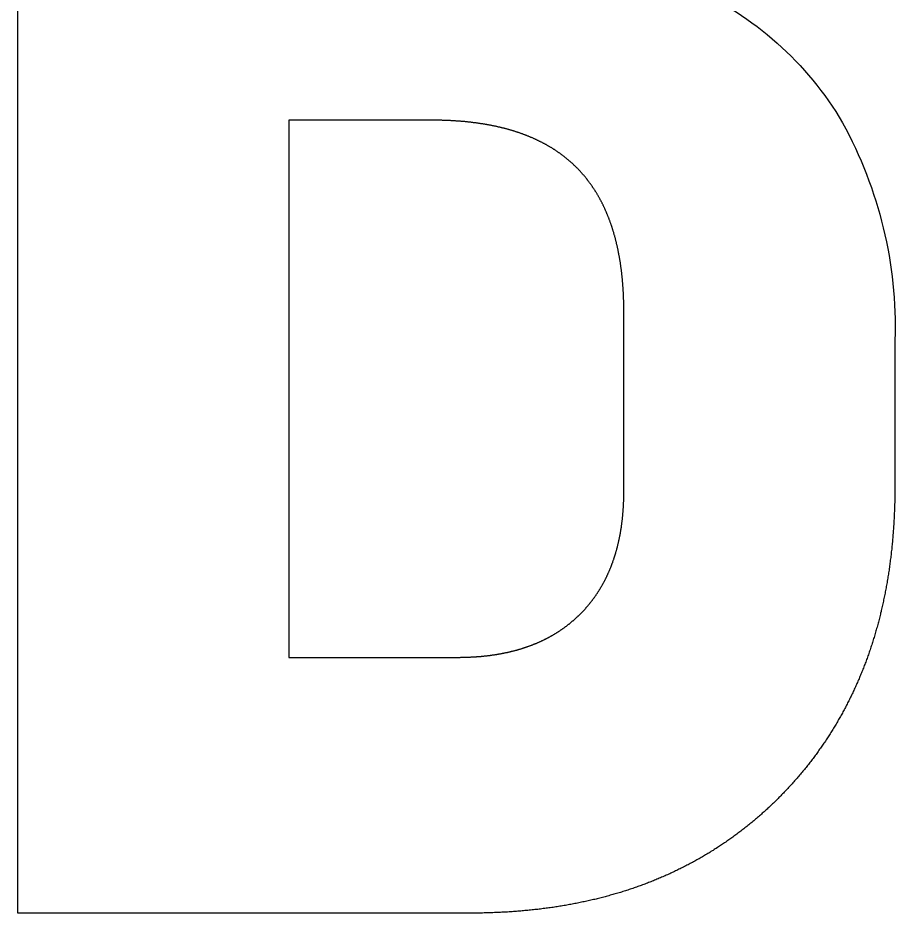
# Model space of a CAD drawing. Header units: millimetres. Extents: x -1211 to -100, y -1155 to 1320.
# Drawn here: x -890 to -877.75, y 1294.64 to 1307.14 of the extents above; entities that cross this region are included whole.
import ezdxf

# ---------------------------------------------------------------- set-up
doc = ezdxf.new("R2010")
doc.units = ezdxf.units.MM
doc.layers.get('0').update_dxf_attribs({"lineweight": 25, "true_color": 0xffffff})

msp = doc.modelspace()

# ---------------------------------------------------------------- linework, layer by layer
at = {"flags": 128}
msp.add_lwpolyline([(-880.607, 1307.571, -0.156907), (-878.482, 1305.679, -0.134483), (-877.75, 1302.643), (-877.75, 1300.607), (-877.75, 1300.586), (-877.75, 1300.565), (-877.75, 1300.544), (-877.75, 1300.523), (-877.751, 1300.502), (-877.751, 1300.481), (-877.751, 1300.46), (-877.752, 1300.439), (-877.752, 1300.418), (-877.752, 1300.397), (-877.753, 1300.376), (-877.754, 1300.355), (-877.754, 1300.334), (-877.755, 1300.314), (-877.756, 1300.293), (-877.756, 1300.272), (-877.757, 1300.251), (-877.758, 1300.231), (-877.759, 1300.21), (-877.76, 1300.19), (-877.761, 1300.169), (-877.762, 1300.149), (-877.763, 1300.128), (-877.764, 1300.108), (-877.765, 1300.087), (-877.767, 1300.067), (-877.768, 1300.047), (-877.769, 1300.026), (-877.771, 1300.006), (-877.772, 1299.986), (-877.774, 1299.966), (-877.775, 1299.946), (-877.777, 1299.925), (-877.778, 1299.905), (-877.78, 1299.885), (-877.782, 1299.865), (-877.784, 1299.845), (-877.785, 1299.825), (-877.787, 1299.805), (-877.789, 1299.786), (-877.791, 1299.766), (-877.793, 1299.746), (-877.795, 1299.726), (-877.797, 1299.706), (-877.8, 1299.687), (-877.802, 1299.667), (-877.804, 1299.647), (-877.807, 1299.628), (-877.809, 1299.608), (-877.811, 1299.588), (-877.814, 1299.569), (-877.816, 1299.549), (-877.819, 1299.53), (-877.822, 1299.511), (-877.824, 1299.491), (-877.827, 1299.472), (-877.83, 1299.452), (-877.832, 1299.433), (-877.835, 1299.414), (-877.838, 1299.395), (-877.841, 1299.375), (-877.844, 1299.356), (-877.847, 1299.337), (-877.85, 1299.318), (-877.854, 1299.299), (-877.857, 1299.28), (-877.86, 1299.261), (-877.863, 1299.242), (-877.867, 1299.223), (-877.87, 1299.204), (-877.874, 1299.185), (-877.877, 1299.167), (-877.881, 1299.148), (-877.884, 1299.129), (-877.888, 1299.11), (-877.892, 1299.092), (-877.895, 1299.073), (-877.899, 1299.054), (-877.903, 1299.036), (-877.907, 1299.017), (-877.911, 1298.999), (-877.915, 1298.98), (-877.919, 1298.962), (-877.923, 1298.943), (-877.927, 1298.925), (-877.931, 1298.906), (-877.936, 1298.888), (-877.94, 1298.87), (-877.944, 1298.852), (-877.949, 1298.833), (-877.953, 1298.815), (-877.958, 1298.797), (-877.962, 1298.779), (-877.967, 1298.761), (-877.971, 1298.743), (-877.976, 1298.725), (-877.981, 1298.707), (-877.986, 1298.689), (-877.99, 1298.671), (-877.995, 1298.653), (-878, 1298.635), (-878.005, 1298.617), (-878.01, 1298.599), (-878.015, 1298.582), (-878.02, 1298.564), (-878.026, 1298.546), (-878.031, 1298.528), (-878.036, 1298.511), (-878.041, 1298.493), (-878.047, 1298.476), (-878.052, 1298.458), (-878.058, 1298.441), (-878.063, 1298.423), (-878.069, 1298.406), (-878.074, 1298.388), (-878.08, 1298.371), (-878.086, 1298.354), (-878.091, 1298.336), (-878.097, 1298.319), (-878.103, 1298.302), (-878.109, 1298.285), (-878.115, 1298.267), (-878.121, 1298.25), (-878.127, 1298.233), (-878.133, 1298.216), (-878.139, 1298.199), (-878.146, 1298.182), (-878.152, 1298.165), (-878.158, 1298.148), (-878.164, 1298.131), (-878.171, 1298.114), (-878.177, 1298.098), (-878.184, 1298.081), (-878.19, 1298.064), (-878.197, 1298.047), (-878.204, 1298.031), (-878.21, 1298.014), (-878.217, 1297.997), (-878.224, 1297.981), (-878.231, 1297.964), (-878.238, 1297.948), (-878.244, 1297.931), (-878.251, 1297.915), (-878.259, 1297.898), (-878.266, 1297.882), (-878.273, 1297.865), (-878.28, 1297.849), (-878.287, 1297.833), (-878.294, 1297.817), (-878.302, 1297.8), (-878.309, 1297.784), (-878.317, 1297.768), (-878.324, 1297.752), (-878.332, 1297.736), (-878.339, 1297.72), (-878.347, 1297.704), (-878.354, 1297.688), (-878.362, 1297.672), (-878.37, 1297.656), (-878.378, 1297.64), (-878.386, 1297.624), (-878.394, 1297.608), (-878.402, 1297.592), (-878.41, 1297.577), (-878.418, 1297.561), (-878.426, 1297.545), (-878.434, 1297.529), (-878.442, 1297.514), (-878.45, 1297.498), (-878.459, 1297.483), (-878.467, 1297.467), (-878.475, 1297.452), (-878.484, 1297.436), (-878.492, 1297.421), (-878.501, 1297.405), (-878.51, 1297.39), (-878.518, 1297.375), (-878.527, 1297.359), (-878.536, 1297.344), (-878.545, 1297.329), (-878.553, 1297.313), (-878.562, 1297.298), (-878.571, 1297.283), (-878.58, 1297.268), (-878.589, 1297.253), (-878.598, 1297.238), (-878.608, 1297.223), (-878.617, 1297.208), (-878.626, 1297.193), (-878.635, 1297.178), (-878.645, 1297.163), (-878.654, 1297.148), (-878.663, 1297.134), (-878.673, 1297.119), (-878.682, 1297.104), (-878.692, 1297.089), (-878.702, 1297.075), (-878.711, 1297.06), (-878.721, 1297.045), (-878.731, 1297.031), (-878.741, 1297.016), (-878.751, 1297.002), (-878.761, 1296.987), (-878.771, 1296.973), (-878.781, 1296.959), (-878.791, 1296.944), (-878.801, 1296.93), (-878.811, 1296.916), (-878.821, 1296.901), (-878.831, 1296.887), (-878.842, 1296.873), (-878.852, 1296.859), (-878.863, 1296.844), (-878.873, 1296.83), (-878.884, 1296.816), (-878.894, 1296.802), (-878.905, 1296.788), (-878.915, 1296.774), (-878.926, 1296.76), (-878.937, 1296.746), (-878.948, 1296.733), (-878.959, 1296.719), (-878.97, 1296.705), (-878.98, 1296.691), (-878.991, 1296.677), (-879.003, 1296.664), (-879.014, 1296.65), (-879.025, 1296.636), (-879.036, 1296.623), (-879.047, 1296.609), (-879.059, 1296.596), (-879.07, 1296.582), (-879.081, 1296.569), (-879.093, 1296.555), (-879.104, 1296.542), (-879.116, 1296.528), (-879.127, 1296.515), (-879.139, 1296.502), (-879.151, 1296.488), (-879.163, 1296.475), (-879.174, 1296.462), (-879.186, 1296.449), (-879.198, 1296.436), (-879.21, 1296.423), (-879.222, 1296.41), (-879.234, 1296.396), (-879.246, 1296.383), (-879.258, 1296.37), (-879.27, 1296.358), (-879.283, 1296.345), (-879.295, 1296.332), (-879.307, 1296.319), (-879.32, 1296.306), (-879.332, 1296.293), (-879.345, 1296.281), (-879.357, 1296.268), (-879.37, 1296.255), (-879.382, 1296.243), (-879.395, 1296.23), (-879.408, 1296.217), (-879.42, 1296.205), (-879.433, 1296.193), (-879.446, 1296.18), (-879.459, 1296.168), (-879.472, 1296.156), (-879.484, 1296.143), (-879.497, 1296.131), (-879.51, 1296.119), (-879.523, 1296.107), (-879.536, 1296.095), (-879.549, 1296.083), (-879.562, 1296.071), (-879.575, 1296.059), (-879.589, 1296.047), (-879.602, 1296.036), (-879.615, 1296.024), (-879.628, 1296.012), (-879.642, 1296.001), (-879.655, 1295.989), (-879.668, 1295.977), (-879.682, 1295.966), (-879.695, 1295.955), (-879.708, 1295.943), (-879.722, 1295.932), (-879.735, 1295.921), (-879.749, 1295.909), (-879.763, 1295.898), (-879.776, 1295.887), (-879.79, 1295.876), (-879.804, 1295.865), (-879.817, 1295.854), (-879.831, 1295.843), (-879.845, 1295.832), (-879.859, 1295.821), (-879.873, 1295.81), (-879.886, 1295.8), (-879.9, 1295.789), (-879.914, 1295.778), (-879.928, 1295.768), (-879.942, 1295.757), (-879.956, 1295.747), (-879.97, 1295.736), (-879.985, 1295.726), (-879.999, 1295.716), (-880.013, 1295.705), (-880.027, 1295.695), (-880.041, 1295.685), (-880.056, 1295.675), (-880.07, 1295.665), (-880.084, 1295.655), (-880.099, 1295.645), (-880.113, 1295.635), (-880.128, 1295.625), (-880.142, 1295.615), (-880.157, 1295.605), (-880.171, 1295.595), (-880.186, 1295.586), (-880.201, 1295.576), (-880.215, 1295.566), (-880.23, 1295.557), (-880.245, 1295.547), (-880.259, 1295.538), (-880.274, 1295.529), (-880.289, 1295.519), (-880.304, 1295.51), (-880.319, 1295.501), (-880.334, 1295.491), (-880.349, 1295.482), (-880.364, 1295.473), (-880.379, 1295.464), (-880.394, 1295.455), (-880.409, 1295.446), (-880.424, 1295.437), (-880.439, 1295.428), (-880.454, 1295.42), (-880.47, 1295.411), (-880.485, 1295.402), (-880.5, 1295.394), (-880.516, 1295.385), (-880.531, 1295.376), (-880.546, 1295.368), (-880.562, 1295.359), (-880.577, 1295.351), (-880.593, 1295.343), (-880.608, 1295.334), (-880.624, 1295.326), (-880.64, 1295.318), (-880.655, 1295.31), (-880.671, 1295.302), (-880.687, 1295.294), (-880.702, 1295.286), (-880.718, 1295.278), (-880.734, 1295.27), (-880.75, 1295.262), (-880.766, 1295.254), (-880.782, 1295.246), (-880.798, 1295.239), (-880.814, 1295.231), (-880.83, 1295.223), (-880.846, 1295.216), (-880.862, 1295.208), (-880.878, 1295.201), (-880.894, 1295.193), (-880.91, 1295.186), (-880.926, 1295.179), (-880.943, 1295.171), (-880.959, 1295.164), (-880.975, 1295.157), (-880.992, 1295.15), (-881.008, 1295.143), (-881.024, 1295.136), (-881.041, 1295.129), (-881.057, 1295.122), (-881.074, 1295.115), (-881.091, 1295.108), (-881.107, 1295.101), (-881.124, 1295.095), (-881.14, 1295.088), (-881.157, 1295.081), (-881.174, 1295.075), (-881.191, 1295.068), (-881.207, 1295.062), (-881.224, 1295.055), (-881.241, 1295.049), (-881.258, 1295.043), (-881.275, 1295.037), (-881.292, 1295.03), (-881.309, 1295.024), (-881.326, 1295.018), (-881.343, 1295.012), (-881.36, 1295.006), (-881.377, 1295), (-881.394, 1294.994), (-881.412, 1294.988), (-881.429, 1294.982), (-881.446, 1294.977), (-881.463, 1294.971), (-881.481, 1294.965), (-881.498, 1294.959), (-881.515, 1294.954), (-881.533, 1294.948), (-881.55, 1294.943), (-881.568, 1294.937), (-881.585, 1294.932), (-881.603, 1294.927), (-881.621, 1294.921), (-881.638, 1294.916), (-881.656, 1294.911), (-881.674, 1294.906), (-881.691, 1294.901), (-881.709, 1294.896), (-881.727, 1294.891), (-881.745, 1294.886), (-881.763, 1294.881), (-881.781, 1294.876), (-881.799, 1294.871), (-881.817, 1294.867), (-881.835, 1294.862), (-881.853, 1294.857), (-881.871, 1294.853), (-881.889, 1294.848), (-881.907, 1294.844), (-881.925, 1294.839), (-881.943, 1294.835), (-881.962, 1294.831), (-881.98, 1294.826), (-881.998, 1294.822), (-882.017, 1294.818), (-882.035, 1294.814), (-882.053, 1294.81), (-882.072, 1294.806), (-882.09, 1294.802), (-882.109, 1294.798), (-882.127, 1294.794), (-882.146, 1294.79), (-882.165, 1294.786), (-882.183, 1294.782), (-882.202, 1294.779), (-882.221, 1294.775), (-882.239, 1294.771), (-882.258, 1294.768), (-882.277, 1294.764), (-882.296, 1294.761), (-882.315, 1294.758), (-882.334, 1294.754), (-882.353, 1294.751), (-882.372, 1294.748), (-882.391, 1294.744), (-882.41, 1294.741), (-882.429, 1294.738), (-882.448, 1294.735), (-882.467, 1294.732), (-882.486, 1294.729), (-882.505, 1294.726), (-882.525, 1294.723), (-882.544, 1294.721), (-882.563, 1294.718), (-882.583, 1294.715), (-882.602, 1294.713), (-882.622, 1294.71), (-882.641, 1294.707), (-882.661, 1294.705), (-882.68, 1294.702), (-882.7, 1294.7), (-882.719, 1294.698), (-882.739, 1294.695), (-882.759, 1294.693), (-882.778, 1294.691), (-882.798, 1294.689), (-882.818, 1294.687), (-882.838, 1294.685), (-882.857, 1294.683), (-882.877, 1294.681), (-882.897, 1294.679), (-882.917, 1294.677), (-882.937, 1294.675), (-882.957, 1294.673), (-882.977, 1294.672), (-882.997, 1294.67), (-883.017, 1294.668), (-883.037, 1294.667), (-883.058, 1294.665), (-883.078, 1294.664), (-883.098, 1294.662), (-883.118, 1294.661), (-883.139, 1294.66), (-883.159, 1294.658), (-883.179, 1294.657), (-883.2, 1294.656), (-883.22, 1294.655), (-883.241, 1294.654), (-883.261, 1294.653), (-883.282, 1294.652), (-883.302, 1294.651), (-883.323, 1294.65), (-883.344, 1294.649), (-883.364, 1294.648), (-883.385, 1294.648), (-883.406, 1294.647), (-883.427, 1294.646), (-883.447, 1294.646), (-883.468, 1294.645), (-883.489, 1294.645), (-883.51, 1294.644), (-883.531, 1294.644), (-883.552, 1294.644), (-883.573, 1294.643), (-883.594, 1294.643), (-883.615, 1294.643), (-883.636, 1294.643), (-883.657, 1294.643), (-883.679, 1294.643), (-890, 1294.643), (-890, 1319.643)], format="xyb", dxfattribs=at)
msp.add_lwpolyline([(-881.536, 1303.036), (-881.536, 1303.046), (-881.536, 1303.057), (-881.536, 1303.067), (-881.536, 1303.078), (-881.536, 1303.088), (-881.536, 1303.099), (-881.536, 1303.109), (-881.536, 1303.12), (-881.537, 1303.13), (-881.537, 1303.141), (-881.537, 1303.151), (-881.537, 1303.161), (-881.537, 1303.172), (-881.538, 1303.182), (-881.538, 1303.192), (-881.538, 1303.203), (-881.539, 1303.213), (-881.539, 1303.223), (-881.539, 1303.233), (-881.54, 1303.244), (-881.54, 1303.254), (-881.541, 1303.264), (-881.541, 1303.274), (-881.542, 1303.284), (-881.542, 1303.294), (-881.543, 1303.304), (-881.543, 1303.314), (-881.544, 1303.324), (-881.544, 1303.334), (-881.545, 1303.344), (-881.545, 1303.354), (-881.546, 1303.364), (-881.547, 1303.374), (-881.547, 1303.384), (-881.548, 1303.394), (-881.549, 1303.404), (-881.55, 1303.413), (-881.55, 1303.423), (-881.551, 1303.433), (-881.552, 1303.443), (-881.553, 1303.453), (-881.553, 1303.462), (-881.554, 1303.472), (-881.555, 1303.482), (-881.556, 1303.491), (-881.557, 1303.501), (-881.558, 1303.511), (-881.559, 1303.52), (-881.56, 1303.53), (-881.561, 1303.539), (-881.562, 1303.549), (-881.563, 1303.558), (-881.564, 1303.568), (-881.565, 1303.577), (-881.566, 1303.587), (-881.567, 1303.596), (-881.568, 1303.606), (-881.57, 1303.615), (-881.571, 1303.624), (-881.572, 1303.634), (-881.573, 1303.643), (-881.574, 1303.652), (-881.576, 1303.662), (-881.577, 1303.671), (-881.578, 1303.68), (-881.58, 1303.689), (-881.581, 1303.698), (-881.582, 1303.708), (-881.584, 1303.717), (-881.585, 1303.726), (-881.587, 1303.735), (-881.588, 1303.744), (-881.589, 1303.753), (-881.591, 1303.762), (-881.592, 1303.771), (-881.594, 1303.78), (-881.595, 1303.789), (-881.597, 1303.798), (-881.599, 1303.807), (-881.6, 1303.816), (-881.602, 1303.825), (-881.604, 1303.834), (-881.605, 1303.843), (-881.607, 1303.851), (-881.609, 1303.86), (-881.61, 1303.869), (-881.612, 1303.878), (-881.614, 1303.886), (-881.616, 1303.895), (-881.617, 1303.904), (-881.619, 1303.913), (-881.621, 1303.921), (-881.623, 1303.93), (-881.625, 1303.938), (-881.627, 1303.947), (-881.629, 1303.956), (-881.631, 1303.964), (-881.633, 1303.973), (-881.635, 1303.981), (-881.637, 1303.99), (-881.639, 1303.998), (-881.641, 1304.007), (-881.643, 1304.015), (-881.645, 1304.023), (-881.647, 1304.032), (-881.649, 1304.04), (-881.651, 1304.049), (-881.653, 1304.057), (-881.655, 1304.065), (-881.658, 1304.073), (-881.66, 1304.082), (-881.662, 1304.09), (-881.664, 1304.098), (-881.667, 1304.106), (-881.669, 1304.114), (-881.671, 1304.123), (-881.674, 1304.131), (-881.676, 1304.139), (-881.678, 1304.147), (-881.681, 1304.155), (-881.683, 1304.163), (-881.686, 1304.171), (-881.688, 1304.179), (-881.691, 1304.187), (-881.693, 1304.195), (-881.696, 1304.203), (-881.698, 1304.211), (-881.701, 1304.219), (-881.703, 1304.227), (-881.706, 1304.234), (-881.709, 1304.242), (-881.711, 1304.25), (-881.714, 1304.258), (-881.717, 1304.266), (-881.719, 1304.273), (-881.722, 1304.281), (-881.725, 1304.289), (-881.728, 1304.297), (-881.731, 1304.304), (-881.733, 1304.312), (-881.736, 1304.319), (-881.739, 1304.327), (-881.742, 1304.335), (-881.745, 1304.342), (-881.748, 1304.35), (-881.751, 1304.357), (-881.754, 1304.365), (-881.757, 1304.372), (-881.76, 1304.38), (-881.763, 1304.387), (-881.766, 1304.394), (-881.769, 1304.402), (-881.772, 1304.409), (-881.775, 1304.417), (-881.778, 1304.424), (-881.781, 1304.431), (-881.784, 1304.438), (-881.787, 1304.446), (-881.791, 1304.453), (-881.794, 1304.46), (-881.797, 1304.467), (-881.8, 1304.474), (-881.804, 1304.482), (-881.807, 1304.489), (-881.81, 1304.496), (-881.814, 1304.503), (-881.817, 1304.51), (-881.82, 1304.517), (-881.824, 1304.524), (-881.827, 1304.531), (-881.831, 1304.538), (-881.834, 1304.545), (-881.837, 1304.552), (-881.841, 1304.559), (-881.844, 1304.566), (-881.848, 1304.573), (-881.852, 1304.579), (-881.855, 1304.586), (-881.859, 1304.593), (-881.862, 1304.6), (-881.866, 1304.607), (-881.87, 1304.613), (-881.873, 1304.62), (-881.877, 1304.627), (-881.881, 1304.634), (-881.885, 1304.64), (-881.888, 1304.647), (-881.892, 1304.653), (-881.896, 1304.66), (-881.9, 1304.667), (-881.904, 1304.673), (-881.907, 1304.68), (-881.911, 1304.686), (-881.915, 1304.693), (-881.919, 1304.699), (-881.923, 1304.706), (-881.927, 1304.712), (-881.931, 1304.718), (-881.935, 1304.725), (-881.939, 1304.731), (-881.943, 1304.738), (-881.947, 1304.744), (-881.951, 1304.75), (-881.955, 1304.756), (-881.959, 1304.763), (-881.964, 1304.769), (-881.968, 1304.775), (-881.972, 1304.781), (-881.976, 1304.787), (-881.98, 1304.794), (-881.985, 1304.8), (-881.989, 1304.806), (-881.993, 1304.812), (-881.997, 1304.818), (-882.002, 1304.824), (-882.006, 1304.83), (-882.01, 1304.836), (-882.015, 1304.842), (-882.019, 1304.848), (-882.024, 1304.854), (-882.028, 1304.86), (-882.033, 1304.866), (-882.037, 1304.872), (-882.042, 1304.878), (-882.046, 1304.883), (-882.051, 1304.889), (-882.055, 1304.895), (-882.06, 1304.901), (-882.064, 1304.906), (-882.069, 1304.912), (-882.074, 1304.918), (-882.078, 1304.924), (-882.083, 1304.929), (-882.088, 1304.935), (-882.092, 1304.94), (-882.097, 1304.946), (-882.102, 1304.952), (-882.107, 1304.957), (-882.112, 1304.963), (-882.116, 1304.968), (-882.121, 1304.974), (-882.126, 1304.979), (-882.131, 1304.985), (-882.136, 1304.99), (-882.141, 1304.996), (-882.146, 1305.001), (-882.151, 1305.006), (-882.156, 1305.012), (-882.161, 1305.017), (-882.166, 1305.022), (-882.171, 1305.027), (-882.176, 1305.033), (-882.181, 1305.038), (-882.186, 1305.043), (-882.191, 1305.048), (-882.196, 1305.054), (-882.202, 1305.059), (-882.207, 1305.064), (-882.212, 1305.069), (-882.217, 1305.074), (-882.223, 1305.079), (-882.228, 1305.084), (-882.233, 1305.089), (-882.238, 1305.094), (-882.244, 1305.099), (-882.249, 1305.104), (-882.254, 1305.109), (-882.26, 1305.114), (-882.265, 1305.119), (-882.271, 1305.124), (-882.276, 1305.129), (-882.282, 1305.134), (-882.287, 1305.138), (-882.293, 1305.143), (-882.298, 1305.148), (-882.304, 1305.153), (-882.31, 1305.158), (-882.315, 1305.162), (-882.321, 1305.167), (-882.326, 1305.172), (-882.332, 1305.176), (-882.338, 1305.181), (-882.344, 1305.186), (-882.349, 1305.19), (-882.355, 1305.195), (-882.361, 1305.199), (-882.367, 1305.204), (-882.372, 1305.208), (-882.378, 1305.213), (-882.384, 1305.217), (-882.39, 1305.222), (-882.396, 1305.226), (-882.402, 1305.231), (-882.408, 1305.235), (-882.414, 1305.24), (-882.42, 1305.244), (-882.426, 1305.248), (-882.432, 1305.253), (-882.438, 1305.257), (-882.444, 1305.261), (-882.45, 1305.265), (-882.456, 1305.27), (-882.463, 1305.274), (-882.469, 1305.278), (-882.475, 1305.282), (-882.481, 1305.286), (-882.487, 1305.291), (-882.494, 1305.295), (-882.5, 1305.299), (-882.506, 1305.303), (-882.512, 1305.307), (-882.519, 1305.311), (-882.525, 1305.315), (-882.532, 1305.319), (-882.538, 1305.323), (-882.544, 1305.327), (-882.551, 1305.331), (-882.557, 1305.335), (-882.564, 1305.339), (-882.57, 1305.343), (-882.577, 1305.346), (-882.583, 1305.35), (-882.59, 1305.354), (-882.597, 1305.358), (-882.603, 1305.362), (-882.61, 1305.365), (-882.616, 1305.369), (-882.623, 1305.373), (-882.63, 1305.377), (-882.637, 1305.38), (-882.643, 1305.384), (-882.65, 1305.388), (-882.657, 1305.391), (-882.664, 1305.395), (-882.671, 1305.398), (-882.677, 1305.402), (-882.684, 1305.406), (-882.691, 1305.409), (-882.698, 1305.413), (-882.705, 1305.416), (-882.712, 1305.419), (-882.719, 1305.423), (-882.726, 1305.426), (-882.733, 1305.43), (-882.74, 1305.433), (-882.747, 1305.436), (-882.754, 1305.44), (-882.761, 1305.443), (-882.768, 1305.446), (-882.776, 1305.45), (-882.783, 1305.453), (-882.79, 1305.456), (-882.797, 1305.459), (-882.804, 1305.463), (-882.812, 1305.466), (-882.819, 1305.469), (-882.826, 1305.472), (-882.833, 1305.475), (-882.841, 1305.478), (-882.848, 1305.481), (-882.856, 1305.484), (-882.863, 1305.487), (-882.87, 1305.49), (-882.878, 1305.493), (-882.885, 1305.496), (-882.893, 1305.499), (-882.9, 1305.502), (-882.908, 1305.505), (-882.915, 1305.508), (-882.923, 1305.511), (-882.931, 1305.514), (-882.938, 1305.517), (-882.946, 1305.519), (-882.953, 1305.522), (-882.961, 1305.525), (-882.969, 1305.528), (-882.977, 1305.531), (-882.984, 1305.533), (-882.992, 1305.536), (-883, 1305.539), (-883.008, 1305.541), (-883.016, 1305.544), (-883.023, 1305.547), (-883.031, 1305.549), (-883.039, 1305.552), (-883.047, 1305.554), (-883.055, 1305.557), (-883.063, 1305.559), (-883.071, 1305.562), (-883.079, 1305.564), (-883.087, 1305.567), (-883.095, 1305.569), (-883.103, 1305.572), (-883.111, 1305.574), (-883.119, 1305.576), (-883.127, 1305.579), (-883.136, 1305.581), (-883.144, 1305.583), (-883.152, 1305.586), (-883.16, 1305.588), (-883.168, 1305.59), (-883.177, 1305.592), (-883.185, 1305.595), (-883.193, 1305.597), (-883.201, 1305.599), (-883.21, 1305.601), (-883.218, 1305.603), (-883.227, 1305.605), (-883.235, 1305.607), (-883.243, 1305.609), (-883.252, 1305.611), (-883.26, 1305.613), (-883.269, 1305.615), (-883.277, 1305.617), (-883.286, 1305.619), (-883.294, 1305.621), (-883.303, 1305.623), (-883.312, 1305.625), (-883.32, 1305.627), (-883.329, 1305.629), (-883.337, 1305.631), (-883.346, 1305.633), (-883.355, 1305.634), (-883.364, 1305.636), (-883.372, 1305.638), (-883.381, 1305.64), (-883.39, 1305.641), (-883.399, 1305.643), (-883.407, 1305.645), (-883.416, 1305.646), (-883.425, 1305.648), (-883.434, 1305.65), (-883.443, 1305.651), (-883.452, 1305.653), (-883.461, 1305.655), (-883.47, 1305.656), (-883.479, 1305.658), (-883.488, 1305.659), (-883.497, 1305.661), (-883.506, 1305.662), (-883.515, 1305.663), (-883.524, 1305.665), (-883.533, 1305.666), (-883.542, 1305.668), (-883.552, 1305.669), (-883.561, 1305.67), (-883.57, 1305.672), (-883.579, 1305.673), (-883.588, 1305.674), (-883.598, 1305.676), (-883.607, 1305.677), (-883.616, 1305.678), (-883.626, 1305.679), (-883.635, 1305.68), (-883.644, 1305.682), (-883.654, 1305.683), (-883.663, 1305.684), (-883.673, 1305.685), (-883.682, 1305.686), (-883.692, 1305.687), (-883.701, 1305.688), (-883.711, 1305.689), (-883.72, 1305.69), (-883.73, 1305.691), (-883.739, 1305.692), (-883.749, 1305.693), (-883.759, 1305.694), (-883.768, 1305.695), (-883.778, 1305.696), (-883.788, 1305.697), (-883.797, 1305.697), (-883.807, 1305.698), (-883.817, 1305.699), (-883.827, 1305.7), (-883.837, 1305.7), (-883.846, 1305.701), (-883.856, 1305.702), (-883.866, 1305.703), (-883.876, 1305.703), (-883.886, 1305.704), (-883.896, 1305.705), (-883.906, 1305.705), (-883.916, 1305.706), (-883.926, 1305.706), (-883.936, 1305.707), (-883.946, 1305.707), (-883.956, 1305.708), (-883.966, 1305.708), (-883.976, 1305.709), (-883.986, 1305.709), (-883.996, 1305.71), (-884.006, 1305.71), (-884.017, 1305.711), (-884.027, 1305.711), (-884.037, 1305.711), (-884.047, 1305.712), (-884.058, 1305.712), (-884.068, 1305.712), (-884.078, 1305.713), (-884.089, 1305.713), (-884.099, 1305.713), (-884.109, 1305.713), (-884.12, 1305.713), (-884.13, 1305.714), (-884.141, 1305.714), (-884.151, 1305.714), (-884.162, 1305.714), (-884.172, 1305.714), (-884.183, 1305.714), (-884.193, 1305.714), (-884.204, 1305.714), (-884.214, 1305.714), (-886.214, 1305.714), (-886.214, 1298.214), (-883.857, 1298.214), (-883.849, 1298.214), (-883.84, 1298.214), (-883.831, 1298.214), (-883.823, 1298.214), (-883.814, 1298.215), (-883.806, 1298.215), (-883.797, 1298.215), (-883.788, 1298.215), (-883.78, 1298.215), (-883.771, 1298.215), (-883.763, 1298.215), (-883.754, 1298.216), (-883.746, 1298.216), (-883.738, 1298.216), (-883.729, 1298.216), (-883.721, 1298.217), (-883.712, 1298.217), (-883.704, 1298.217), (-883.696, 1298.218), (-883.687, 1298.218), (-883.679, 1298.218), (-883.671, 1298.219), (-883.662, 1298.219), (-883.654, 1298.22), (-883.646, 1298.22), (-883.637, 1298.221), (-883.629, 1298.221), (-883.621, 1298.222), (-883.613, 1298.222), (-883.605, 1298.223), (-883.596, 1298.223), (-883.588, 1298.224), (-883.58, 1298.224), (-883.572, 1298.225), (-883.564, 1298.226), (-883.556, 1298.226), (-883.548, 1298.227), (-883.539, 1298.228), (-883.531, 1298.228), (-883.523, 1298.229), (-883.515, 1298.23), (-883.507, 1298.231), (-883.499, 1298.231), (-883.491, 1298.232), (-883.483, 1298.233), (-883.475, 1298.234), (-883.467, 1298.235), (-883.46, 1298.236), (-883.452, 1298.237), (-883.444, 1298.237), (-883.436, 1298.238), (-883.428, 1298.239), (-883.42, 1298.24), (-883.412, 1298.241), (-883.404, 1298.242), (-883.397, 1298.243), (-883.389, 1298.244), (-883.381, 1298.245), (-883.373, 1298.247), (-883.366, 1298.248), (-883.358, 1298.249), (-883.35, 1298.25), (-883.343, 1298.251), (-883.335, 1298.252), (-883.327, 1298.253), (-883.32, 1298.255), (-883.312, 1298.256), (-883.304, 1298.257), (-883.297, 1298.258), (-883.289, 1298.26), (-883.281, 1298.261), (-883.274, 1298.262), (-883.266, 1298.264), (-883.259, 1298.265), (-883.251, 1298.266), (-883.244, 1298.268), (-883.236, 1298.269), (-883.229, 1298.271), (-883.221, 1298.272), (-883.214, 1298.274), (-883.207, 1298.275), (-883.199, 1298.277), (-883.192, 1298.278), (-883.184, 1298.28), (-883.177, 1298.281), (-883.17, 1298.283), (-883.162, 1298.284), (-883.155, 1298.286), (-883.148, 1298.288), (-883.14, 1298.289), (-883.133, 1298.291), (-883.126, 1298.293), (-883.119, 1298.294), (-883.111, 1298.296), (-883.104, 1298.298), (-883.097, 1298.3), (-883.09, 1298.301), (-883.083, 1298.303), (-883.076, 1298.305), (-883.068, 1298.307), (-883.061, 1298.309), (-883.054, 1298.311), (-883.047, 1298.313), (-883.04, 1298.314), (-883.033, 1298.316), (-883.026, 1298.318), (-883.019, 1298.32), (-883.012, 1298.322), (-883.005, 1298.324), (-882.998, 1298.326), (-882.991, 1298.328), (-882.984, 1298.33), (-882.977, 1298.333), (-882.97, 1298.335), (-882.963, 1298.337), (-882.956, 1298.339), (-882.95, 1298.341), (-882.943, 1298.343), (-882.936, 1298.345), (-882.929, 1298.348), (-882.922, 1298.35), (-882.915, 1298.352), (-882.909, 1298.354), (-882.902, 1298.357), (-882.895, 1298.359), (-882.888, 1298.361), (-882.882, 1298.364), (-882.875, 1298.366), (-882.868, 1298.368), (-882.862, 1298.371), (-882.855, 1298.373), (-882.848, 1298.376), (-882.842, 1298.378), (-882.835, 1298.381), (-882.828, 1298.383), (-882.822, 1298.386), (-882.815, 1298.388), (-882.809, 1298.391), (-882.802, 1298.393), (-882.796, 1298.396), (-882.789, 1298.398), (-882.783, 1298.401), (-882.776, 1298.404), (-882.77, 1298.406), (-882.763, 1298.409), (-882.757, 1298.412), (-882.751, 1298.414), (-882.744, 1298.417), (-882.738, 1298.42), (-882.731, 1298.423), (-882.725, 1298.426), (-882.719, 1298.428), (-882.712, 1298.431), (-882.706, 1298.434), (-882.7, 1298.437), (-882.693, 1298.44), (-882.687, 1298.443), (-882.681, 1298.446), (-882.675, 1298.448), (-882.669, 1298.451), (-882.662, 1298.454), (-882.656, 1298.457), (-882.65, 1298.46), (-882.644, 1298.463), (-882.638, 1298.467), (-882.632, 1298.47), (-882.625, 1298.473), (-882.619, 1298.476), (-882.613, 1298.479), (-882.607, 1298.482), (-882.601, 1298.485), (-882.595, 1298.488), (-882.589, 1298.492), (-882.583, 1298.495), (-882.577, 1298.498), (-882.571, 1298.501), (-882.565, 1298.505), (-882.559, 1298.508), (-882.553, 1298.511), (-882.547, 1298.514), (-882.542, 1298.518), (-882.536, 1298.521), (-882.53, 1298.525), (-882.524, 1298.528), (-882.518, 1298.531), (-882.512, 1298.535), (-882.506, 1298.538), (-882.501, 1298.542), (-882.495, 1298.545), (-882.489, 1298.549), (-882.483, 1298.552), (-882.478, 1298.556), (-882.472, 1298.559), (-882.466, 1298.563), (-882.461, 1298.567), (-882.455, 1298.57), (-882.449, 1298.574), (-882.444, 1298.577), (-882.438, 1298.581), (-882.432, 1298.585), (-882.427, 1298.589), (-882.421, 1298.592), (-882.416, 1298.596), (-882.41, 1298.6), (-882.405, 1298.604), (-882.399, 1298.607), (-882.394, 1298.611), (-882.388, 1298.615), (-882.383, 1298.619), (-882.377, 1298.623), (-882.372, 1298.627), (-882.366, 1298.631), (-882.361, 1298.635), (-882.356, 1298.639), (-882.35, 1298.643), (-882.345, 1298.647), (-882.339, 1298.651), (-882.334, 1298.655), (-882.329, 1298.659), (-882.324, 1298.663), (-882.318, 1298.667), (-882.313, 1298.671), (-882.308, 1298.675), (-882.302, 1298.679), (-882.297, 1298.683), (-882.292, 1298.687), (-882.287, 1298.692), (-882.282, 1298.696), (-882.276, 1298.7), (-882.271, 1298.704), (-882.266, 1298.709), (-882.261, 1298.713), (-882.256, 1298.717), (-882.251, 1298.722), (-882.246, 1298.726), (-882.241, 1298.73), (-882.236, 1298.735), (-882.231, 1298.739), (-882.226, 1298.743), (-882.221, 1298.748), (-882.216, 1298.752), (-882.211, 1298.757), (-882.206, 1298.761), (-882.201, 1298.766), (-882.196, 1298.77), (-882.191, 1298.775), (-882.186, 1298.779), (-882.181, 1298.784), (-882.176, 1298.789), (-882.172, 1298.793), (-882.167, 1298.798), (-882.162, 1298.803), (-882.157, 1298.807), (-882.152, 1298.812), (-882.148, 1298.817), (-882.143, 1298.821), (-882.138, 1298.826), (-882.133, 1298.831), (-882.129, 1298.836), (-882.124, 1298.841), (-882.119, 1298.845), (-882.115, 1298.85), (-882.11, 1298.855), (-882.106, 1298.86), (-882.101, 1298.865), (-882.096, 1298.87), (-882.092, 1298.875), (-882.087, 1298.879), (-882.083, 1298.884), (-882.078, 1298.889), (-882.074, 1298.894), (-882.069, 1298.899), (-882.065, 1298.904), (-882.06, 1298.909), (-882.056, 1298.914), (-882.052, 1298.919), (-882.047, 1298.924), (-882.043, 1298.929), (-882.039, 1298.935), (-882.034, 1298.94), (-882.03, 1298.945), (-882.026, 1298.95), (-882.022, 1298.955), (-882.017, 1298.96), (-882.013, 1298.965), (-882.009, 1298.971), (-882.005, 1298.976), (-882.001, 1298.981), (-881.996, 1298.986), (-881.992, 1298.992), (-881.988, 1298.997), (-881.984, 1299.002), (-881.98, 1299.007), (-881.976, 1299.013), (-881.972, 1299.018), (-881.968, 1299.023), (-881.964, 1299.029), (-881.96, 1299.034), (-881.956, 1299.039), (-881.952, 1299.045), (-881.948, 1299.05), (-881.944, 1299.056), (-881.94, 1299.061), (-881.937, 1299.067), (-881.933, 1299.072), (-881.929, 1299.078), (-881.925, 1299.083), (-881.921, 1299.089), (-881.917, 1299.094), (-881.914, 1299.1), (-881.91, 1299.105), (-881.906, 1299.111), (-881.903, 1299.117), (-881.899, 1299.122), (-881.895, 1299.128), (-881.892, 1299.133), (-881.888, 1299.139), (-881.884, 1299.145), (-881.881, 1299.151), (-881.877, 1299.156), (-881.874, 1299.162), (-881.87, 1299.168), (-881.867, 1299.173), (-881.863, 1299.179), (-881.86, 1299.185), (-881.856, 1299.191), (-881.853, 1299.197), (-881.849, 1299.202), (-881.846, 1299.208), (-881.843, 1299.214), (-881.839, 1299.22), (-881.836, 1299.226), (-881.833, 1299.232), (-881.829, 1299.238), (-881.826, 1299.244), (-881.823, 1299.25), (-881.819, 1299.256), (-881.816, 1299.262), (-881.813, 1299.268), (-881.81, 1299.274), (-881.807, 1299.28), (-881.803, 1299.286), (-881.8, 1299.292), (-881.797, 1299.298), (-881.794, 1299.304), (-881.791, 1299.31), (-881.788, 1299.316), (-881.785, 1299.322), (-881.782, 1299.329), (-881.779, 1299.335), (-881.776, 1299.341), (-881.773, 1299.347), (-881.77, 1299.353), (-881.767, 1299.36), (-881.764, 1299.366), (-881.761, 1299.372), (-881.758, 1299.378), (-881.755, 1299.385), (-881.753, 1299.391), (-881.75, 1299.397), (-881.747, 1299.404), (-881.744, 1299.41), (-881.741, 1299.416), (-881.739, 1299.423), (-881.736, 1299.429), (-881.733, 1299.436), (-881.731, 1299.442), (-881.728, 1299.448), (-881.725, 1299.455), (-881.723, 1299.461), (-881.72, 1299.468), (-881.717, 1299.474), (-881.715, 1299.481), (-881.712, 1299.487), (-881.71, 1299.494), (-881.707, 1299.5), (-881.705, 1299.507), (-881.702, 1299.514), (-881.7, 1299.52), (-881.697, 1299.527), (-881.695, 1299.534), (-881.692, 1299.54), (-881.69, 1299.547), (-881.688, 1299.554), (-881.685, 1299.56), (-881.683, 1299.567), (-881.68, 1299.574), (-881.678, 1299.58), (-881.676, 1299.587), (-881.674, 1299.594), (-881.671, 1299.601), (-881.669, 1299.608), (-881.667, 1299.614), (-881.665, 1299.621), (-881.663, 1299.628), (-881.66, 1299.635), (-881.658, 1299.642), (-881.656, 1299.649), (-881.654, 1299.656), (-881.652, 1299.663), (-881.65, 1299.67), (-881.648, 1299.677), (-881.646, 1299.684), (-881.644, 1299.691), (-881.642, 1299.698), (-881.64, 1299.705), (-881.638, 1299.712), (-881.636, 1299.719), (-881.634, 1299.726), (-881.632, 1299.733), (-881.63, 1299.74), (-881.628, 1299.747), (-881.627, 1299.754), (-881.625, 1299.761), (-881.623, 1299.768), (-881.621, 1299.776), (-881.619, 1299.783), (-881.618, 1299.79), (-881.616, 1299.797), (-881.614, 1299.805), (-881.612, 1299.812), (-881.611, 1299.819), (-881.609, 1299.826), (-881.607, 1299.834), (-881.606, 1299.841), (-881.604, 1299.848), (-881.603, 1299.856), (-881.601, 1299.863), (-881.6, 1299.87), (-881.598, 1299.878), (-881.596, 1299.885), (-881.595, 1299.893), (-881.594, 1299.9), (-881.592, 1299.907), (-881.591, 1299.915), (-881.589, 1299.922), (-881.588, 1299.93), (-881.586, 1299.937), (-881.585, 1299.945), (-881.584, 1299.952), (-881.582, 1299.96), (-881.581, 1299.968), (-881.58, 1299.975), (-881.579, 1299.983), (-881.577, 1299.99), (-881.576, 1299.998), (-881.575, 1300.006), (-881.574, 1300.013), (-881.572, 1300.021), (-881.571, 1300.029), (-881.57, 1300.036), (-881.569, 1300.044), (-881.568, 1300.052), (-881.567, 1300.06), (-881.566, 1300.067), (-881.565, 1300.075), (-881.564, 1300.083), (-881.563, 1300.091), (-881.562, 1300.099), (-881.561, 1300.107), (-881.56, 1300.114), (-881.559, 1300.122), (-881.558, 1300.13), (-881.557, 1300.138), (-881.556, 1300.146), (-881.555, 1300.154), (-881.554, 1300.162), (-881.554, 1300.17), (-881.553, 1300.178), (-881.552, 1300.186), (-881.551, 1300.194), (-881.551, 1300.202), (-881.55, 1300.21), (-881.549, 1300.218), (-881.548, 1300.226), (-881.548, 1300.234), (-881.547, 1300.242), (-881.546, 1300.25), (-881.546, 1300.259), (-881.545, 1300.267), (-881.545, 1300.275), (-881.544, 1300.283), (-881.544, 1300.291), (-881.543, 1300.3), (-881.542, 1300.308), (-881.542, 1300.316), (-881.542, 1300.324), (-881.541, 1300.333), (-881.541, 1300.341), (-881.54, 1300.349), (-881.54, 1300.357), (-881.539, 1300.366), (-881.539, 1300.374), (-881.539, 1300.382), (-881.538, 1300.391), (-881.538, 1300.399), (-881.538, 1300.408), (-881.538, 1300.416), (-881.537, 1300.425), (-881.537, 1300.433), (-881.537, 1300.441), (-881.537, 1300.45), (-881.536, 1300.458), (-881.536, 1300.467), (-881.536, 1300.476), (-881.536, 1300.484), (-881.536, 1300.493), (-881.536, 1300.501), (-881.536, 1300.51), (-881.536, 1300.518), (-881.536, 1300.527), (-881.536, 1300.536)], close=True, dxfattribs=at)

doc.saveas('drawing.dxf')
